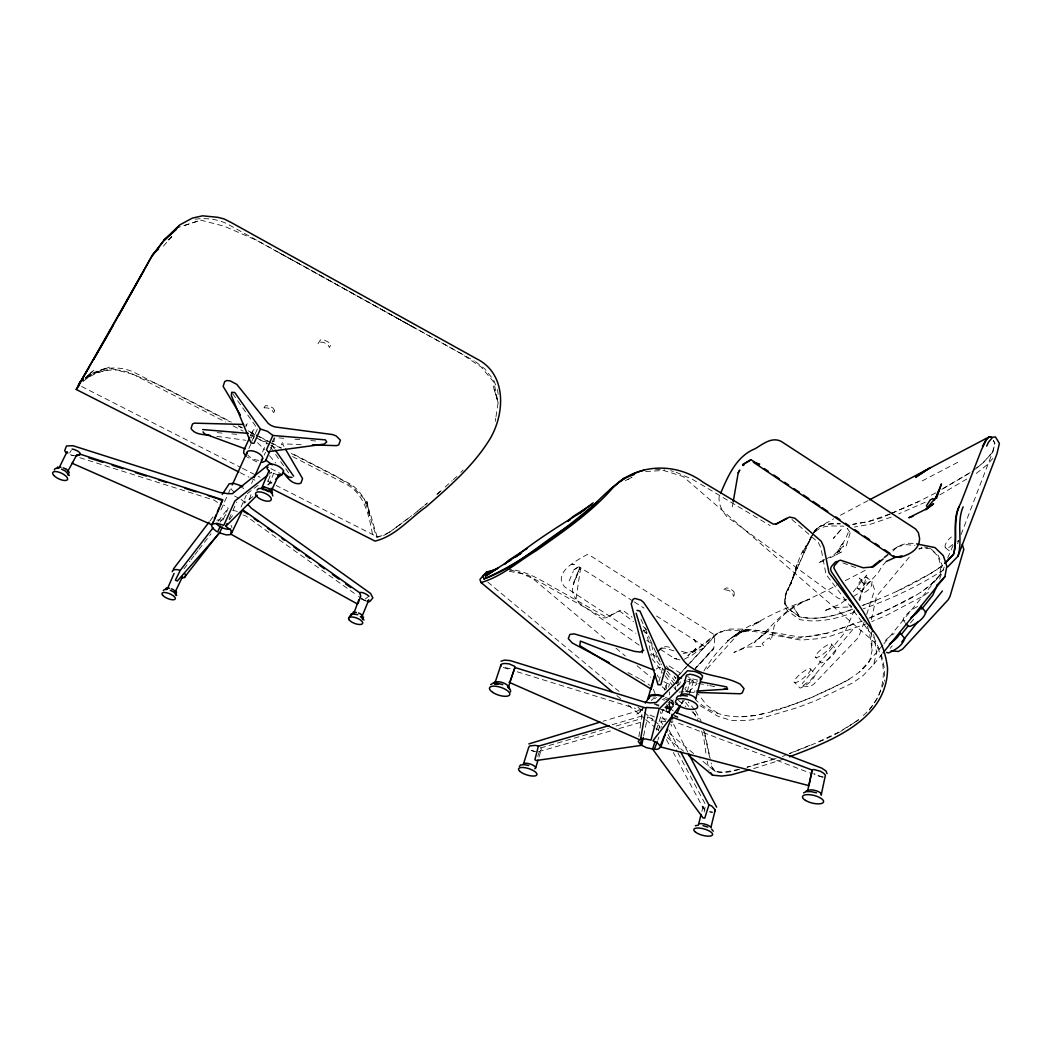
<?xml version="1.0" encoding="UTF-8"?>
<svg xmlns="http://www.w3.org/2000/svg" width="1052" height="1052" viewBox="0 0 1052 1052"><rect width="100%" height="100%" fill="white"/><g stroke="black" fill="none" stroke-linecap="round" stroke-linejoin="round"><path stroke-width="0.75" stroke-dasharray="5 3.75" d="M719.213 496.215C718.082 503.908 722.185 511.127 727.011 516.808L838.273 598.246L842.744 599.877L846.873 599.508M636.802 714.255L640.195 711.941L640.523 708.68L637.275 711.086L603.059 721.238M246.168 424.666L245.931 426.441L247.22 423.627M638.906 736.729L642.772 708.035M251.678 441.59L257.477 428.795L253.045 430.123L252.638 433.016L255.189 436.606M639.143 645.126L579.113 603.085L576.009 599.022L580.507 568.659L580.099 570.46M495.308 421.26L495.781 418.17M496.005 416.631L498.109 402.732L493.888 382.244L481.224 367.056L460.592 353.288L255.952 239.961L224.273 226.233L200.8 220.144L178.801 227.298M270.535 449.664L274.809 438.263M852.922 609.095C836.195 615.67 817.614 620.825 799.665 616.88L788.014 608.45L785.173 603.743L785.634 594.853L788.316 587.608M673.227 710.889L669.848 708.114L670.006 707.273L668.835 711.573L669.69 712.572L661.037 709.587M732.35 506.867L732.889 503.763M883.93 643.732L940.514 574.379L942.132 565.095L938.437 555.706L930.678 548.631L924.419 546.935M871.411 619.641L876.355 596.602L911.032 555.022M704.169 812.012L705.55 804.596L677.975 753.061M687.469 691.703L690.125 677.935L687.824 680.236M918.751 548.92L921.868 547.908L921.71 548.697L921.881 547.895L930.599 548.723L938.029 556.232L941.08 566.37L939.423 575.72C921.421 597.194 893.516 606.36 868.991 618.247M643.666 735.835L647.559 716.885M961.068 534.548L992.654 452.097L994.705 442.958L993.285 440.578M871.635 631.897L872.055 650.623L869.544 661.366C855.671 680.026 832.553 686.614 812.828 697.029C775.745 711.218 729.496 731.916 695.53 699.698M700.106 705.734L718.082 716.346L731.232 720.423L747.157 720.475L759.899 718.687L797.416 707.615L815.892 700.553L852.607 682.958L863.298 675.397L873.765 664.272L876.54 652.556L873.686 634.487M701.855 811.342L703.63 805.293A6.391 3.051 20.3 0 1 705.734 804.609M784.95 598.838L786.791 591.658M675.082 689.27L675.871 686.325M677.514 685.957L678.79 681.196M672.662 705.537L673.135 703.788M668.599 687.18L669.453 684.037M664.496 690.138L666.495 682.84L666.587 689.402M658.881 681.617L662.721 667.731M811.329 536.007L785.371 595.274L785.226 604.058L788.093 608.819L799.362 616.643C817.351 620.996 835.946 615.499 852.751 609.003M658.289 730.732L661.116 721.567L662.642 724.42M538.979 757.124L541.359 749.445A6.325 2.959 11 0 0 540.675 747.801M249.508 499.398L250.941 494.769L249.771 491.442M656.369 730.127L662.799 710.324L673.267 700.001M864.192 622.087L858.511 637.407L813.38 684.51L809.501 686.68L801.532 685.878M866.677 614.434L874.62 589.922L872.134 582.492L870.359 581.519C863.113 584.531 861.904 593.459 858.813 599.693M689.231 693.939L694.202 679.355L684.905 688.521M792.629 578.639L797.613 563.122L790.631 584.123C796.325 571.42 797.548 556.968 806.266 545.554L802.794 552.708L811.697 536.31M786.699 590.895L784.621 597.326L784.7 606.241L787.606 610.975L799.822 619.602C818.719 623.376 838.115 618.497 855.71 611.567M537.703 756.309L540.807 747.893L608.306 728.286M656.672 652.595L655.896 654.66L656.527 656.882L660.38 661.997M657.816 740.095L658.947 737.044M957.557 543.713L958.727 540.662M939.554 579.047L944.196 567.002M947.668 557.968L953.204 545.12M883.943 682.603L877.986 697.213L868.479 711.349M854.5 610.042L844.414 633.12L802.203 683.655M569.185 580.914L573.222 571.525M267.958 481.369L271.548 472.164L269.036 474.11M222.958 520.082L228.231 508.261L223.721 504.96M241.026 507.025L246.273 495.255M251.52 483.486L252.835 480.554M264.21 455.161L265.472 452.321M272.363 441.748L274.27 437.487M262.5 452.058L266.919 442.169L260.002 439.907L256.399 437.422M789.881 584.767L811.723 536.033L809.895 539.479M250.468 435.817L253.045 430.123M251.27 438.053L253.203 433.805L249.942 433.529M220.946 509.865L231.571 486.366M248.877 448.547L250.797 444.312M253.361 438.658L254.637 435.83L251.389 435.554M228.994 519.175L232.242 512.022M232.886 510.601L236.766 502.014M681.643 703.13L682.985 700.185M808.804 542.556L811.749 536.822M671.215 722.645L672.241 720.699M812.486 535.389C815.787 526.092 826.293 523.843 833.605 518.833M810.54 538.111L812.854 534.324M69.682 452.925L71.286 450.322M814.393 532.141L816.681 529.011L814.577 531.918M703.919 670.913C717.425 648.571 736.321 629.793 761.267 620.746L752.706 625.545C770.209 614.092 789.855 606.491 809.396 599.338C785.634 606.715 771.458 626.992 754.008 642.825L769.025 629.819C759.057 639.708 746.683 646.862 733.862 652.45L746.802 647.111L763.831 646.309L762.266 643.561L767.368 638.853L769.564 637.854L771.155 640.589L774.311 625.559C789.828 603.401 816.983 597.549 838.576 583.873M813.827 532.562C818.982 523.133 830.856 523.751 840.101 523.712M540.347 750.799L541.359 749.445M853.225 591.842L866.638 575.115L859.813 600.626L857.88 597.786M210.032 520.858L213.017 516.94M218.106 521.253L228.231 508.261M184.021 568.764L190.017 561.005M191.017 559.703L194.015 555.824M195.014 554.535L198.013 550.656M199.012 549.354L211.005 533.837M220.013 522.2L226.009 514.441M681.367 704.064L684.313 700.264M229.454 519.714L233.478 514.586M890.189 648.321L892.227 645.797M910.506 622.994L914.569 617.932M873.765 664.272L882.01 654.12M882.904 644.994L859.589 672.031M852.712 629.556L810.434 680.342L802.452 685.957M813.656 532.207C819.324 523.054 830.975 523.712 840.377 523.935M163.402 246.155L171.739 236.569L168.162 239.922M707.023 668.848L737.991 634.251L748.814 629.872L738.78 632.62L732.35 637.959L747.525 628.504L735.19 635.171L727.576 640.773L739.503 632.015L735.19 635.171L742.515 630.858L738.78 632.62L748.814 629.872M992.654 452.097L982.989 462.893L976.69 468.101M695.49 668.349L713.821 647.993L713.217 649.544L695.49 668.349L713.821 647.993L714.637 639.182L713.348 634.093L589.067 554.851L586.924 554.654C576.93 560.506 552.445 572.419 564.556 586.779L635.868 633.291M992.891 458.356L986.789 465.115L976.282 473.413M679.197 674.897L688.942 664.167M690.033 662.984L716.583 634.185L725.814 629.898L730.009 629.057L745.263 629.109L771.616 632.12L799.112 636.999L814.59 635.947L827.332 633.173L864.915 620.128M676.87 677.067L686.654 666.389M687.745 665.206L713.848 636.749L694.912 651.267L683.221 653.529M940.514 574.379L930.52 585.162L920.395 592.526M657.658 651.556C660.59 646.454 666.481 645.31 671.439 648.203M658.67 651.267L662.615 647.059M460.842 472.401L463.117 470.047M893.003 551.064C897.895 545.238 905.917 542.438 913.386 543.49M267.734 484.762L270.062 482.447L273.638 473.229L269.864 476.148M168.254 239.961L171.739 236.569M668.967 710.757L677.133 702.907M688.784 691.69L696.95 683.826M436.869 494.44L440.393 491.271M445.101 487.05L452.163 480.711M453.333 479.659L456.87 476.49M437.316 494.124L442.76 489.246M88.447 375.012L94.483 369.765L88.631 374.525M87.316 378.036L92.089 373.881L87.447 375.617M855.881 721.751L858.353 719.634M863.298 715.386C885.126 697.029 889.308 667.139 874.948 642.654L683.142 476.517L663.523 470.454L645.205 471.559M858.616 719.857L840.587 731.469M886.323 561.426L882.299 565.845L878.433 572.433L860.681 591.96L853.093 596.668M413.581 514.454L417.986 510.799M417.447 511.14L420.747 508.418M425.218 504.736L427.454 502.895M420.195 508.958L423.535 506.236M424.653 505.315L426.875 503.5M883.772 557.442L889.9 552.524M884.43 557.954L890.557 553.023M815.471 531.628C822.835 524.146 834.354 526.289 843.849 526.145M974.073 469.981L982.989 462.893L992.733 452.189L995.034 443.208L993.43 440.722M845.216 600.113L840.298 603.993L823.874 610.988L833.644 607.609L851.818 606.846L850.213 604.926M247.246 493.664L259.818 483.933M692.663 652.345L714.308 635.277L721.001 631.424M366.004 601.008L361.664 599.022L363.795 600.074L368.936 596.208M252.901 496.518L244.011 503.264L245.34 500.279L246.444 502.462M268.128 484.959L271.929 482.066M398.261 525.803L404.284 521.332M928.469 592.276L923.617 595.866L886.468 615.315L871.753 621.627M389.279 532.443L411.595 515.756M393.527 529.288L397.077 526.671M405.48 520.438L411.266 516.164M85.712 378.562L92.089 373.881L84.817 378.391L100.9 369.883L109.487 367.082L93.759 373.46L111.538 368.66L131.224 373.841L158.431 384.493L231.322 422.089M943.815 569.684C918.883 585.99 891.491 598.838 863.35 608.753M83.069 381.508C97.06 369.436 117.798 366.043 134.248 374.893L225.746 422.102M892.714 549.709L900.446 545.265M85.62 377.944L92.089 373.881M854.526 722.579L840.219 731.311M970.023 472.637L940.856 489.916L972.916 471.191M865.217 570.342L844.164 581.23M85.081 377.839C99.335 367.03 119.507 364.676 135.445 373L230.046 421.865M939.87 494.861L967.879 478.358M627.899 479.502L632.028 477.187L625.309 480.672M389.832 531.852L383.336 535.363L377.181 536.822L276.203 485.472M387.978 533.14L382.757 535.941L376.616 537.388L364.308 498.977L352.801 486.813L334.944 475.53L291.233 452.991M840.403 515.23L869.623 499.766M913.438 596.287L883.404 612.132L870.135 617.84M897.027 591.211L933.545 571.959L942.526 565.437C918.172 582.992 889.979 595.064 861.969 605.689M922.275 480.869L960.331 460.986M642.575 631.45L644.613 630.385M684.234 659.223L692.361 655.015L698.133 650.557L705.971 647.256L656.514 616.025M891.596 513.389L918.396 501.672L936.648 492.415M643.285 708.719L639.905 710.442L642.548 709.285M839.023 732.034L817.798 742.041M839.286 732.258L825.439 739.254L789.815 753.613M925.339 502.185L898.75 513.876M824.821 559.611L818.035 562.991L826.53 559.611M826.175 558.928L833.25 555.403L843.599 545.935L835.485 555.167L828.766 558.507M849.214 679.421C824.229 692.413 798.534 704.183 771.142 711.086M957.175 541.385L959.056 540.504M919.224 549.118L921.868 547.908M890.11 514.047L881.182 517.952L868.4 521.608L852.896 524.396M889.913 513.955L868.334 521.595L852.777 524.33M891.412 513.31L918.396 501.672M891.202 517.111L870.714 524.185L854.434 527.013M272.126 442.05L274.335 441.13M672.096 722.29L673.07 721.882M789.381 753.495L809.751 745.289M863.363 605.071L878.538 599.443M774.417 758.873L747.012 767.092M852.436 624.454L833.934 630.884M867.782 623.323L829.91 636.355L817.102 638.814L800.743 640.089L754.665 631.542L727.721 630.161L718.726 632.515M776.139 758.584L747.13 767.316M782.28 756.467L785.357 755.402M783.53 759.149L752.745 768.88M660.617 648.4L664.759 648.137L673.99 650.833M184.665 225.391L200.8 220.144M763.857 713.256L757.335 715.189L739.517 716.977M897.343 546.751L906.482 544.647L914.99 545.449M612.132 724.697L643.522 715.544M616.156 725.998L641.273 718.713M538.466 751.733L612.672 730.377M618.984 728.563L641.089 722.198M739.004 769.341L723.908 772.181L715.018 771.392L699.869 758.768M739.464 769.459C730.246 771.813 711.731 777.717 710.942 762.739M827.477 633.002L798.034 638.248L784.897 636.486L771.208 632.607L755.731 630.266L746.105 630.516M694.912 651.267L685.457 652.45L679.224 650.557M195.199 219.21C206.744 217.685 219.21 219.145 229.389 225.089L474.255 360.889M679.04 692.098L683.879 691.808M685.496 691.703L695.201 691.111M509.852 570.618L512.916 570.578L529.485 575.852L606.596 640.339M689.284 692.229L695.661 692.413M301.135 444.509L283.396 443.931L281.371 444.772L282.62 441.945L282.317 443.668L283.935 446.469M665.824 721.659L657.421 720.594M655.317 469.166L664.693 469.915M217.199 432.661L222.077 433.069M231.848 433.897L238.357 434.45M279.03 437.882L283.803 438.289M294.928 439.236L299.702 439.631M310.827 440.578L315.6 440.972M509.26 571.328L521.542 573.55L535.429 579.534L603.414 617.853L606.018 617.84L617.84 611.685L620.456 611.659L633.488 621.693M709.968 812.052L712.428 812.315M506.499 569.329C520.214 569.474 532.812 575.51 544.449 582.203L605.531 616.669L608.135 616.656L620.115 610.278L622.745 610.239L632.147 617.222M510.233 668.704L503.343 667.257M216.87 436.343L245.971 440.301M823.348 777.02L816.812 775.258L813.814 773.417M535.981 751.799L530.931 750.444M687.942 679.368L697.607 681.249M684.05 680.565L696.937 683.103M698.541 683.419L708.206 685.325M709.824 685.654L714.65 686.601M822.69 777.31L813.998 774.456M679.986 659.906L674.266 658.342L659.183 648.492M233.215 510.404L237.331 511.417M361.704 598.706A7.272 3.156 31.6 0 0 363.808 600.1L366.083 600.653M680.71 673.385L667.152 664.746M670.742 470.678L673.464 471.48M644.731 632.541L647.111 633.238M503.25 667.481L511.022 669.887M517.255 671.82L635.539 708.443M70.445 454.727L73.574 455.726M79.82 457.699L214.319 500.2L218.119 502.895M243.051 514.98L245.734 515.888L357.18 595.379M651.582 720.278L653.345 720.883M663.759 698.304L670.308 701.421L673.201 704.38L673.596 709.758M654.37 703.591L659.012 705.182A16.096 6.299 16.1 0 0 654.41 704.275M664.917 707.22L670.966 709.311M658.854 706.116L658.171 705.879A9.363 3.708 16.1 0 1 656.014 704.958M654.581 716.938L654.002 716.728A16.096 6.299 16.1 0 1 648.65 714.282M842.823 562.899L858.682 568.711M658.21 708.193L669.69 712.572M256.912 461.894L247.43 457.252M678.566 723.184L812.473 773.891M676.186 472.269L692.44 479.344L699.317 483.46M665.456 706.405L666.915 712.362L669.782 713.637L669.637 701.171M648.111 717.03L653.331 719.423M663.891 681.67L670.203 684.786M234.596 496.071L239.869 498.714M81.543 386.478L241.079 467.601M242.539 468.35L260.107 477.279M267.418 481.001L274.73 484.722M240.25 472.716L249.035 477.174M250.507 477.924L256.359 480.895M270.864 468.627L280.687 473.65M238.383 425.731L242.578 427.901M248.18 430.794L257.99 435.844M259.371 436.567L270.495 442.3M271.889 443.01L281.581 448.007M238.778 426.376L241.684 427.875M250.415 432.385L254.781 434.634M256.241 435.383L267.892 441.406M269.338 442.156L280.989 448.165M291.167 453.425L346.476 481.987C367.832 491.955 370.554 517.229 377.181 536.822M233.005 425.85L243.183 431.096M250.442 434.844L253.348 436.33M259.147 439.328L269.325 444.575M270.772 445.325L276.584 448.323M292.561 456.568L344.846 483.552C365.268 493.191 369.383 517.255 372.987 537.164M627.899 672.583L639.327 678.658M279.53 253.019L301.963 265.143M640.615 679.368L650.11 685.431M663.97 710.297L669.466 713.48M303.318 265.893L415.159 328.263L394.224 316.534M700.5 484.091L770.169 525.619M475.478 361.638L484.722 368.818L492.954 379.115M632.936 601.073L579.271 566.883L579.284 569.474L573.353 584.57L579.849 567.593C576.22 577.574 567.948 588.923 576.009 599.022M634.33 601.954L644.034 608.109M646.835 640.444L652.319 644.021M257.556 442.708L264.499 449.612M651.149 653.529L659.144 659.144M358.508 596.326L363.808 600.1M717.635 713.243L706.786 705.3L698.41 694.215M857.472 588.318L864.047 592.868L868.965 589.475L871.148 586.464L872.2 581.651L867.006 577.614A7.219 2.735 -51.2 0 0 858.537 583.571A7.219 2.735 -51.2 0 0 861.193 587.752A7.219 2.735 -51.2 0 0 867.006 577.614M945.38 547.737L950.863 552.09M670.65 710.534L669.861 709.942A16.096 6.299 16.1 0 0 664.956 707.233M665.443 720.607L661.695 716.399L660.393 711.744M487.747 582.072L619.063 691.453M637.999 707.233L643.048 711.441M644.311 712.493L653.147 719.844M654.41 720.896L661.984 727.208M669.572 733.52L693.557 753.508M616.88 695.609L620.654 698.752M628.202 705.037L644.56 718.647M645.81 719.686L654.62 727.011M655.883 728.063L658.394 730.154M667.205 737.491L683.55 751.102M615.985 648.177L625.348 656.014M637.025 665.771L650.886 677.37M662.181 686.824L667.205 691.019M678.448 700.422L685.878 706.642M692.006 711.757L696.897 715.847L698.252 718.726M643.101 626.453L646.743 629.543M643.206 629.885L646.954 634.001L651.175 655.817M791.985 519.491L818.43 542.622L821.047 548.421L825.952 574.234L867.532 629.254M705.09 809.987L703.393 808.488L673.319 752.482M241.184 499.371L245.747 503.421M685.062 689.205L688.061 692.466M810.671 669.151A10.586 2.525 -39.7 0 1 798.718 681.262A10.586 2.525 -39.7 0 1 797.784 676.397A10.586 2.525 -39.7 0 1 810.671 669.151L815.326 674.661C812.775 681.065 806.345 685.602 800.099 688.126L794.102 682.012M831.672 644.297A10.441 2.459 -39.5 0 1 819.968 656.159A10.441 2.459 -39.5 0 1 818.824 651.622A10.441 2.459 -39.5 0 1 831.672 644.297L836.274 649.741C833.789 656.067 827.372 660.419 821.27 662.997L815.3 657.053M903.142 620.18L905.101 622.521M694.583 709.758L688.218 701.921M269.562 455.74L275.637 463.104M868.36 630.358L873.554 636.697L880.905 652.792M688.679 706.418L683.945 700.303M674.003 676.042L675.949 678.487L674.069 676.12M665.245 671.978L654.265 657.658L651.477 643.561M666.245 673.28L675.239 684.997M652.056 658.749L664.009 674.332M665.009 675.634L672.978 686.022M673.977 687.324L676.975 691.217M666.389 665.969L669.335 669.874M667.113 670.926L674.582 680.683M715.255 771.589L712.138 767.197L711.178 762.897M232.61 393.579L257.477 428.795M270.588 447.35L289.813 474.57M271.705 445.009L274.454 448.902M657.198 675.055L658.605 677.356M653.45 689.336L656.487 697.765M695.49 710.836L701.184 721.172M693.189 711.796L697.66 719.713M702.999 806.779L704.012 808.659M658.67 725.196L660.209 728.063M666.376 739.556L670.229 746.736M668.007 734.441L677.199 751.628M669.217 730.417L679.145 749.05M687.798 752.167L672.07 721.291M493.69 380.337L497.057 388.03M640.944 619.22L644.245 626.571M644.902 628.044L649.531 638.327M650.189 639.8L661.406 664.785M704.538 731.6L710.205 758.61M670.992 724.236L671.557 726.182M701.671 731.114L703.906 738.951L706.431 756.756M867.479 626.269L870.491 637.946L872.055 650.623M709.627 757.032L703.643 730.246M881.287 654.068L884.535 668.809L884.535 681.131M707.194 761.135L709.127 770.366M640.037 711.152L640.195 711.941M497.491 389.372L498.293 395.184M666.797 704.169L666.915 712.362M669.545 691.822L669.572 694.938M697.568 679.96A7.495 1.972 16.9 0 1 687.587 676.502M666.797 719.029A16.096 6.299 16.1 0 1 658.184 718.003M667.862 702.184A9.363 3.708 16.1 0 1 668.533 706.602L668.165 706.76A9.363 3.708 16.1 0 1 665.64 707.194M651.648 700.763A9.363 3.708 16.1 0 1 656.948 698.41M662.287 699.409A9.363 3.708 16.1 0 1 664.562 700.264M712.506 811.973A6.391 3.051 20.3 0 1 709.495 811.657M76.612 455.818A7.982 3.064 14.8 0 1 70.103 454.727M234.517 492.178A8.968 3.787 23.2 0 1 230.756 487.273M239.646 486.484A8.968 3.787 23.2 0 1 243.762 488.562M278.228 474.899A8.219 2.301 24.7 0 1 270.719 471.73M952.612 544.397A7.798 3.13 -49.6 0 1 945.038 546.922A7.798 3.13 -49.6 0 1 951.416 536.98M885.232 640.55A11.427 2.919 -38.8 0 1 894.2 633.62M904.93 620.588A11.283 2.827 -38.6 0 1 906.522 614.486A11.283 2.827 -38.6 0 1 919.119 606.031M668.927 701.079A12.374 4.892 16.1 0 1 665.587 708.588M653.068 697.055A12.374 4.892 16.1 0 1 655.738 696.989M670.466 700.067A12.361 4.905 16.1 0 1 666.048 706.852M665.416 697.318A12.361 4.905 16.1 0 1 669.401 699.33M258.831 460.355A8.482 3.761 23.5 0 1 247.654 454.911M216.909 520.201A8.692 3.511 23 0 1 222.761 520.53M230.993 525.408A8.692 3.511 23 0 1 231.848 527.604M656.211 669.125A13.242 6.47 29.9 0 1 662.471 667.494M670.808 699.567A13.571 5.391 16.1 0 1 664.101 707.168M680.276 681.735A13.15 6.562 32.2 0 1 675.91 685.68M534.718 751.365A6.325 2.959 11 0 1 531.602 750.444M850.187 532.772L846.229 545.962L843.836 543.503L841.613 544.62L837.997 550.13L840.377 552.602L842.599 551.498L835.485 555.167L845.466 539.032L848.162 532.812L847.189 528.209L850.187 532.772M330.499 345.319L329.526 347.555L327.737 344.596L323.556 342.334L319.466 342.097L317.849 344.017L320.452 339.875L324.555 340.112L328.724 342.373L330.499 345.319M788.54 588.765L787.777 590.488L791.288 582.874L788.54 588.765M274.677 410.543L273.73 412.647L271.968 410.07L268.102 408.044L264.394 407.755L263.026 409.373L265.341 405.664L269.049 405.94L272.915 407.966L274.677 410.543M734.493 594.511L733.402 596.418L732.836 593.604L729.615 590.856L725.656 589.778L723.263 591.014L724.355 589.094L726.748 587.858L730.706 588.936L733.928 591.684L734.493 594.511M695.425 648.847L692.597 652.516L687.824 655.725L695.425 648.847L698.133 650.557L695.425 648.847M841.258 529.353L833.434 538.295L841.258 529.353M578.468 566.857L572.262 570.894L578.468 566.857L579.402 567.541L578.468 566.857M573.682 564.306L571.657 564.411L576.075 564.766L573.682 564.306M676.541 658.907L674.266 658.342L676.541 658.907M799.665 616.88L792.932 606.307L799.665 616.88M862.43 580.875L859.274 578.113L863.692 584.202L862.43 580.875M695.477 641.549L693.847 639.458L696.569 643.587L695.477 641.549M498.109 402.732L493.178 386.005L498.109 402.732M369.528 514.915L366.53 499.621L369.528 514.915"/><path stroke-width="1.5" d="M827.03 773.654L826.044 771.011L821.481 767.999L676.002 712.612M642.22 652.727L642.68 649.031L631.239 603.861L632.962 599.403L634.777 598.404L640.931 600.14L643.627 602.415L681.236 657.066C692.282 676.528 718.911 674.016 736.847 682.538L740.108 684.037L744.014 688.587L742.239 692.939L740.253 693.768L697.252 692.466M641.444 738.241L640.471 744.422L638.275 741.515L639.563 739.701L509.023 682.235M733.178 502.014L738.215 472.808L739.766 470.073L738.188 472.874M883.036 652.858L944.854 576.733L946.866 566.37L943.315 555.627L934.991 547.592L916.621 543.91M680.67 751.917L708.93 804.938L704.774 818.14L703.078 817.956L652.635 749.077L646.349 747.617L641.72 745.316L643.351 737.413M807.634 790.802L812.144 770.117A7.127 2.551 23.6 0 1 813.919 769.538L820.481 771.274L823.492 773.154A7.127 2.551 23.6 0 1 825.136 776.455L821.165 795.167A7.206 2.63 14.1 0 0 817.983 791.42A7.206 2.63 14.1 0 0 809.475 789.986M947.786 566.831L957.938 556.284C962.896 540.202 956.215 522.699 963.145 506.867M708.746 804.912A6.391 3.051 20.3 0 1 711.875 806.134L715.268 809.816L710.876 827.661A6.47 2.183 15.6 0 0 705.655 824.373A6.47 2.183 15.6 0 0 698.923 824.032M698.804 823.532L701.092 814.393M700.974 679.053L695.674 699.238A7.614 3.064 15.7 0 0 688.284 694.359A7.614 3.064 15.7 0 0 680.933 695.832L686.456 675.16L689.823 674.24A7.495 1.972 16.9 0 1 699.869 677.712L700.974 679.053L700.132 679.881M676.673 683.379L678.264 677.475L681.486 678.106M648.597 696.437L654.936 673.674M654.738 675.489L651.227 689.113L579.836 645.691L580.375 641.076L654.502 670.295M701.605 679.342L702.591 675.976L700.435 673.753L694.912 671.492L687.535 670.768L656.251 702.526L649.794 702.907L643.245 701.71L510.286 660.63L504.539 660.091L501.041 661.195M652.635 749.077L654.988 741.436M535.652 767.868L538.032 760.188M958.872 507.025C951.863 522.134 958.254 538.979 953.467 554.404L944.893 563.425M508.787 686.075L514.849 667.56A6.983 2.354 9 0 0 514.599 666.284L509.286 663.93L505.631 663.496A6.983 2.354 9 0 0 501.291 665.942M936.517 498.306L941.448 483.92L935.583 498.569L936.214 497.123L925.839 509.444M495.019 682.735L501.028 664.667M509.918 681.749L514.941 667.507L645.981 708.114L640.563 739.293L645.52 738.938L651.017 740.148L659.065 709.035L685.523 682.538M353.919 613.132L358.85 599.64M657.25 741.607L654.41 749.221C662.826 750.97 661.945 739.674 665.311 735.006M957.938 556.284L996.954 453.846L999.4 443.405L995.468 436.974L992.759 437.172L988.525 442.169L986.671 446.101M937.227 585.07L932.848 595.13L921.67 609.069M362.559 619.51L363.545 616.932M348.646 618.168L351.315 613.829L357.851 614.67M351.329 615.381L353.446 611.975M935.583 498.569L938.818 490.482M671.294 718.49L660.209 746.065L657.605 743.106L652.897 740.792L680.394 705.34M362.151 616.156L368.818 599.916L367.924 600.6M261.646 488.286L268.996 470.625L269.47 472.059L268.01 469.679A8.219 2.301 24.7 0 1 268.063 467.193M666.547 732.047L667.783 729.075M220.328 526L217.685 531.918L216.147 531.155L212.583 528.117L211.452 525.342L213.148 521.95M214.358 519.083L216.16 514.796M217.37 511.943L219.171 507.656M220.368 504.802L221.577 501.935M238.791 471.98L76.217 389.477L79.61 384.769M79.334 383.23L78.348 385.519L89.302 367.082M167.347 588.949L174.093 573.419M714.624 811.302L715.268 809.816M213.122 527.736L180.208 570.473L175.434 580.165L177.262 581.046L219.631 532.877L222.261 526.96M254.137 477.608L262.658 458.488M272.849 435.449L266.498 449.691L267.931 451.716L324.213 444.089L326.725 441.919L325.384 439.868L272.849 435.449L267.471 431.32L260.462 429.032L234.741 392.501L231.69 392.278L231.374 395.67L251.034 443.023L254.032 443.273L260.462 429.032M269.904 451.084L265.485 461.039L262.172 462.38M249.824 437.237L244.011 450.032L243.63 452.886L246.221 456.437M232.242 484.906L246.865 452.597M242.039 511.272L231.427 533.456L230.861 530.155L225.759 526.329L227.061 523.462M175.447 594.998L176.552 592.578L175.908 591.224M676.949 713.427L680.302 706.076M270.916 491.731L278.977 474.347L278.096 475.267M275.742 479.173L282.081 474.36L283.685 470.954C280.897 466.338 274.874 464.221 269.68 463.787L232.295 493.717L227.179 493.598L219.881 492.454L73.035 445.732L66.486 445.969L64.685 450.65L65.908 452.478M720.581 493.349C728.089 476.03 736.282 456.226 755.244 448.678C762.989 444.023 771.905 436.501 781.373 441.485L915.582 528.959L918.435 532.759L919.593 538.4C919.409 549.946 909.362 554.588 899.762 557.415L897.211 556.863L902.208 556.219L895.686 557.218L886.323 561.426M982.45 446.364L985.987 439.762L988.433 437.224L991.155 437.027M219.631 532.877L226.338 534.916L230.283 534.653L232.203 531.168M175.237 591.842L182.588 576.535L181.957 577.206M58.886 468.272L67.052 451.702L67.775 453.083M67.854 474.939L69.182 472.348L66 468.784M67.722 471.533L76.559 455.227M152.303 255.241L118.731 315.587M143.743 270.89L107.041 336.088M106.739 336.653L78.624 384.993L79.597 382.704L82.884 379.785M98.664 350.75L112.959 325.752M93.589 359.652L98.362 351.302M222.209 494.44L229.204 483.802L233.807 483.381L242.788 486.326M54.323 469.942L55.177 468.534L57.821 468.258M57.176 467.916L57.86 466.786M72.614 462.485L72.128 463.261L211.952 524.803M645.323 703.157L648.571 697.976M76.217 389.477L151.619 256.688L164.362 239.882L179.668 224.97L192.358 218.106L202.536 215.818L217.803 217.317L224.05 218.921L231.072 222.445L476.53 358.745C507.038 373.749 505.091 413.765 489.732 439.355C473.255 466.023 449.257 486.682 425.902 507.09C409.425 518.702 395.184 536.375 374.999 541.096L271.008 488.325M676.37 698.226L677.804 696.187L681.827 695.385L687.39 696.029M173.343 569.079L209.046 522.16M152.014 255.833L164.217 239.948L178.722 226.509M181.654 578.074L184.31 577.522L219.421 532.562M901.761 641.944L918.015 621.574M925.129 612.672L942.408 591.027M901.367 634.395L908.468 625.532M483.696 574.865L479.909 579.547L481.014 582.532L613.106 692.466M494.927 569.803L486.537 572.038L482.921 576.207L483.959 578.916C514.218 568.238 538.795 545.252 565.424 527.959C593.828 511.43 611.146 478.292 644.087 470.218M163.362 590.58L164.336 589.541L166.847 589.436M257.069 490.087L258.411 488.641L261.527 488.365L265.577 489.351L269.443 491.31L272.113 493.73L272.849 495.952M165.821 588.647L166.597 587.818M936.582 585.583L944.854 576.733M519.399 766.316L520.674 764.962L524.106 764.659L528.761 765.514M944.88 563.372L953.467 554.404C958.109 537.677 951.968 519.28 960.778 503.053L981.45 449.862L986.395 439.644L988.88 436.974L991.037 437.001M225.759 526.329L257.24 495.15M166.663 237.91L163.928 240.553L176.512 229.336M152.698 254.492L158.642 248.89M528.854 743.922L599.956 722.159M598.272 501.423C562.82 530.353 526.131 560.703 483.959 578.916M610.002 489.548L623.678 478.252L634.461 474.452M871.516 567.291L880.09 560.4M883.207 558.941L873.397 566.831L863.205 567.791L840.535 560.203L838.681 560.795L834.538 565.489L833.802 567.83C845.203 589.751 864.941 607.911 872.91 631.634M926.049 509.694L933.558 503.763L926.483 508.905L908.823 517.716L913.057 516.295M267.787 475.096L234.833 501.041L223.8 525.356L217.014 523.291L212.57 524.12L222.814 499.805L80.018 454.148L76.52 455.279M593.17 502.843L580.336 512.679L585.635 509.168M511.193 559.717L504.381 564.227L509.01 560.058L527.078 548.447M515.283 557.021L520.727 553.418L515.506 556.771C536.152 540.294 558.651 526.066 581.191 512.298M591.803 504.5L573.011 516.545L567.672 521.371L570.355 519.649M497.609 568.409L485.393 576.128L520.779 553.273M83.029 379.562L80.439 381.192L83.187 379.93M493.493 682.853L495.387 681.814M490.692 684.55L493.059 683.261L497.478 683.287L502.777 684.642M775.889 524.185L786.725 518.412M869.623 499.766L986.829 438.119M643.666 650.307L640.155 652.056L634.566 651.398L574.09 633.856L569.855 634.435L568.29 638.59L572.222 642.956L609.345 662.707M484.262 574.55L497.504 568.251M806.148 790.999L808.357 790.026M803.57 792.853L806.332 791.63L811.079 791.617L816.562 792.827M789.513 756.756C829.936 741.476 887.783 719.962 887.533 667.954C885.652 653.397 881.103 638.709 870.662 627.939L828.976 572.775L823.9 547.172L821.283 541.346L794.773 518.149L789.5 517.071L776.087 524.041L773.075 524.028L703.262 482.368C675.121 461.17 633.37 463.261 610.002 491.047C588.423 514.454 561.992 532.536 536.112 550.788C518.018 561.584 501.567 576.759 481.014 582.532M76.033 456.068L78.361 455.306M837.247 561.413L835.406 562.005L831.264 566.686L830.515 569.014L831.33 571.604L864.586 620.627M608.99 725.617L538.348 746.223L534.916 759.702L536.152 760.53L641.72 745.316M749.668 769.735L731.166 774.877L721.751 776.06L712.493 775.179L688.587 755.283M695.346 825.741L698.423 825.136M486.511 572.051L492.875 571.197M277.754 475.359L281.015 475.162A8.219 2.301 24.7 0 0 282.081 474.36M696.818 691.019L727.537 689.139L726.643 686.89L700.842 681.88M646.362 707.47L658.21 708.193M494.585 684.247L498.122 684.273M243.604 424.456L194.344 423.154L192.49 424.022L191.056 428.519C195.107 435.015 203.825 434.318 210.4 435.462M312.431 444.878L336.627 445.653L338.783 444.812L340.414 440.157L336.101 435.896L332.498 434.555L274.822 426.915L271.271 425.587L268.326 423.535L236.766 384.348L230.007 380.811L226.719 380.574L224.707 381.56L223.142 386.36L240.408 415.093M367.109 601.455L369.804 601.639L372.855 597.891L370.62 593.499L251.454 508.3L248.114 504.736M202.668 429.558L248.311 433.385M291.996 477.411L289.09 477.135L282.62 472.401M891.176 650.741L898.263 651.49L902.59 649.097L948.325 599.587L950.022 596.366L963.816 549.433L962.264 544.331M636.986 610.397L639.905 610.962L665.403 668.178L660.84 684.721L658.026 684.707L636.144 613.303M724.315 688.508L727.537 689.139M263.434 486.537L269.759 488.891M262.211 489.298L264.368 489.824M660.354 746.867L808.975 785.647L812.144 770.025L671.873 717.043M759.702 464.063L753.311 462.183L894.134 557.165M886.665 652.411L888.427 652.937C895.042 650.241 902.471 645.586 904.72 638.485L899.723 632.541A11.427 2.919 -38.8 0 1 889.427 644.087M702.986 825.623L707.799 827.096M88.841 457.87L102.807 462.301M112.117 465.247L122.979 468.692M135.406 472.624L146.267 476.056M158.681 479.988L166.44 482.447M185.06 488.352L195.922 491.784M208.335 495.716L216.107 498.175M245.221 448.862L204.575 433.897L203.062 431.899M217.619 498.766L222.182 500.515M674.569 715.728L677.698 717.135M665.548 668.178L671.978 671.15L677.317 675.516L679.382 679.119M170.24 590.303L173.58 591.908L176.789 595.498M61.555 469.166L65.369 471.046L69.353 475.491M265.446 490.087L268.549 491.652M230.796 534.127L357.325 603.914L358.088 603.335L360.77 596.011L359.574 592.71L242.749 509.786M243.472 511.338L247.601 513.928M894.621 556.521L895.686 557.218L893.608 555.837M752.193 460.434L758.939 464.984M764.344 468.627L768.394 471.362M773.785 475.004L779.19 478.647M784.595 482.289L788.645 485.025M794.036 488.667L799.441 492.31M803.491 495.045L808.883 498.687M812.933 501.423L819.692 505.973M822.388 507.787L827.779 511.43M835.88 516.9L839.93 519.635M845.335 523.278L849.385 526M854.776 529.643L858.827 532.378M864.231 536.02L869.623 539.663M875.027 543.305L879.077 546.041M884.482 549.683L889.874 553.326M254.229 518.662L258.2 521.49M267.458 528.104L272.757 531.891M282.028 538.492L284.671 540.386M293.942 547.001L299.241 550.775M305.856 555.509L309.827 558.336M319.098 564.95L324.397 568.737M332.34 574.405L338.954 579.126M345.582 583.847L350.868 587.621M265.788 460.092L272.258 464.826M934.571 500.042L932.808 498.635L930.244 499.937L926.431 505.815L927.404 506.972M360.389 616.564L362.177 618.129M361.244 616.34L363.953 620.036M507.485 686.969L510.351 689.612L510.615 691.874M906.088 623.691L908.047 626.019L909.862 626.453C916.305 623.704 923.722 619.233 925.878 612.251L920.96 606.386A11.283 2.827 -38.6 0 1 910.94 617.616M711.586 829.134L713.282 831.198M283.738 472.927C287.459 478.029 292.022 484.025 299.07 483.723L301.043 482.986L302.555 478.621L285.552 449.27M275.361 450.203L293.626 476.135M710.81 772.773L712.493 775.179M688.56 753.613L716.636 807.173M271.889 490.824L272.481 492.599M671.926 714.242L672.544 718.924M509.207 686.89L509.418 688.705M72.088 449.007A7.982 3.064 14.8 0 1 78.979 451.992A7.982 3.064 14.8 0 1 79.321 455.227M59.399 467.443A4.8 1.867 25.2 0 1 60.95 467.272M63.146 467.811A4.8 1.867 25.2 0 1 65.369 468.903M262.448 487.431A4.971 2.13 22.9 0 1 264.276 487.273M268.917 489.009A4.971 2.13 22.9 0 1 270.482 490.429M359.902 592.486A7.272 3.156 31.6 0 1 368.936 596.208M354.734 612.514A4.392 1.71 20.6 0 1 356.431 612.474M358.574 613.014A4.392 1.71 20.6 0 1 361.875 615.144M172.212 571.696A7.022 3.682 21.1 0 1 179.484 570.131M184.942 573.84A7.022 3.682 21.1 0 1 184.31 577.522M167.912 588.331A4.234 1.525 22.7 0 1 169.398 588.278M171.384 588.791A4.234 1.525 22.7 0 1 174.763 590.843M496.597 681.867A7.088 2.709 18.3 0 1 503.066 682.801A7.088 2.709 18.3 0 1 508.116 686.101M649.229 698.37A12.361 4.905 16.1 0 1 660.788 695.885M230.533 528.998A8.692 3.511 23 0 1 216.515 523.817M246.996 453.688A8.482 3.761 23.5 0 1 256.346 452.123A8.482 3.761 23.5 0 1 261.317 460M648.413 699.264A13.571 5.391 16.1 0 1 663.707 696.187M534.771 768.775A6.417 2.209 17.7 0 0 531.181 764.357A6.417 2.209 17.7 0 0 523.357 764.383L528.709 747.314L529.708 745.947L535.35 745.368A6.325 2.959 11 0 1 538.479 746.315M920.789 473.624L915.7 477.266L929.915 467.864L918.62 474.846L925.944 470.27L920.789 473.624M751.075 459.658L742.607 464.734L743.738 465.51L742.633 464.708L751.075 459.658M676.975 704.117A11.44 4.563 15.7 0 0 696.187 708.614A11.44 4.563 15.7 0 0 686.601 699.317A11.44 4.563 15.7 0 0 676.975 704.117M805.49 800.414A10.836 3.919 14.1 0 0 823.216 802.544A10.836 3.919 14.1 0 0 810.487 794.786A10.836 3.919 14.1 0 0 805.49 800.414M695.556 832.158A9.718 3.248 15.6 0 0 711.77 835.604A9.718 3.248 15.6 0 0 702.328 828.529A9.718 3.248 15.6 0 0 695.556 832.158M256.254 495.808A8.469 3.603 22.9 0 0 269.93 500.91A8.469 3.603 22.9 0 0 264.039 492.915A8.469 3.603 22.9 0 0 256.254 495.808M349.119 619.865A7.482 2.893 20.6 0 0 361.283 624.362A7.482 2.893 20.6 0 0 356.589 617.997A7.482 2.893 20.6 0 0 349.119 619.865M162.744 595.353A7.206 2.577 22.7 0 0 174.395 599.627A7.206 2.577 22.7 0 0 168.833 593.433A7.206 2.577 22.7 0 0 162.744 595.353M492.809 692.44A10.651 4.024 18.3 0 0 509.615 694.912A10.651 4.024 18.3 0 0 496.544 686.351A10.651 4.024 18.3 0 0 492.809 692.44M519.662 771.169A9.652 3.301 17.8 0 0 535.665 775.745A9.652 3.301 17.8 0 0 527.92 768.368A9.652 3.301 17.8 0 0 519.662 771.169M53.744 475.359A8.179 3.143 25.1 0 0 66.776 480.199A8.179 3.143 25.1 0 0 59.859 472.506A8.179 3.143 25.1 0 0 53.744 475.359"/></g></svg>
